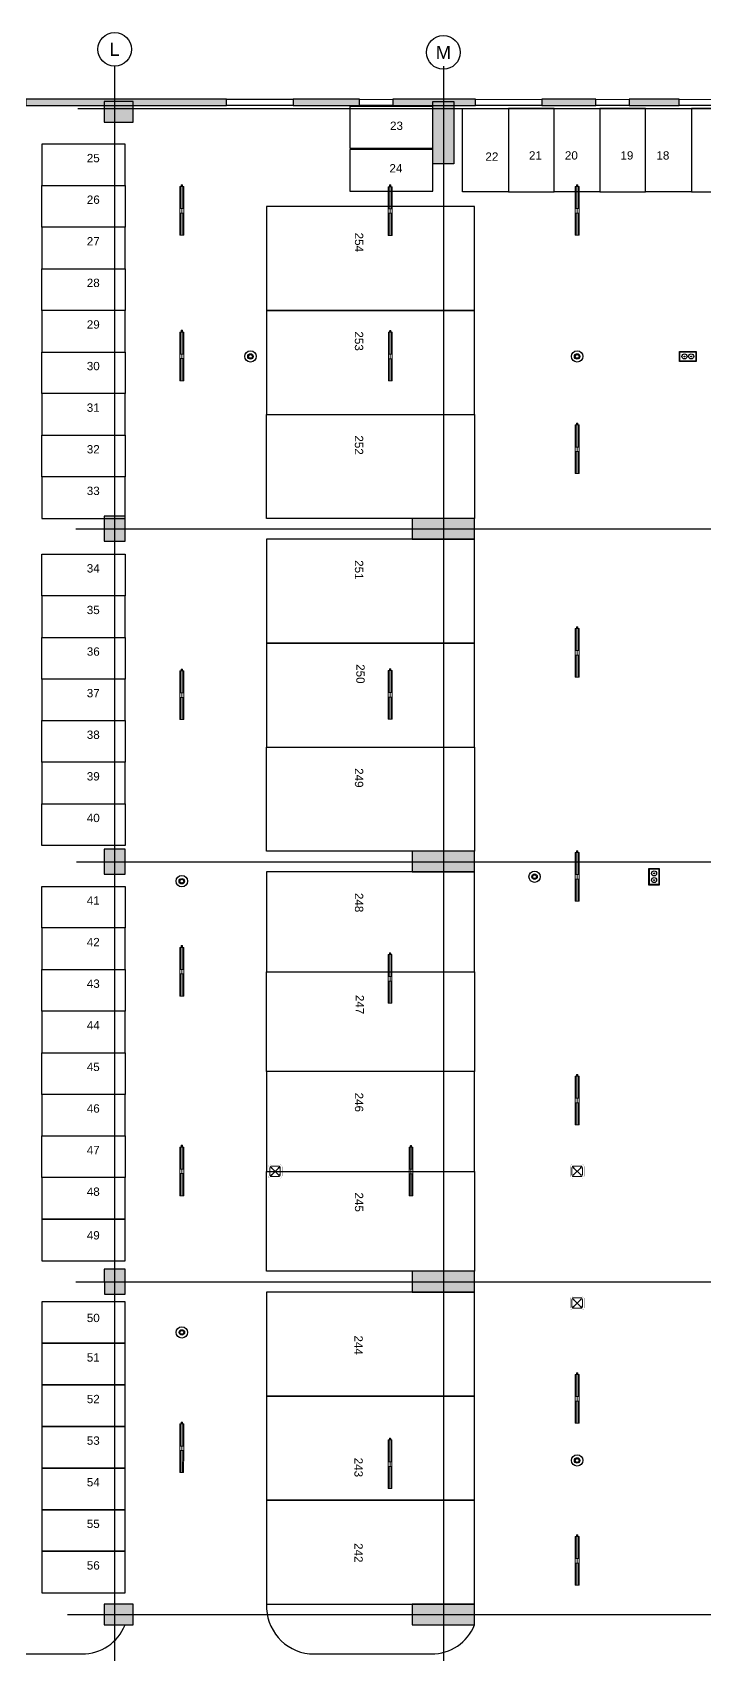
# Model space of a CAD drawing. Header units: metres. Extents: x 86 to 375, y -25 to 177.
# Drawn here: x 133.86 to 150.01, y 50.74 to 89.74 of the extents above; entities that cross this region are included whole.
import ezdxf
from ezdxf.enums import TextEntityAlignment as Align

# ---------------------------------------------------------------- set-up
doc = ezdxf.new("R2010")
doc.units = ezdxf.units.M
doc.linetypes.add('LÍNEAS_OCULTASX2', pattern=[0.75, 0.5, -0.25])
for name, color, linetype, lineweight in [('-CN-GYD-ILUMINACIÓN', 3, 'Continuous', 20), ('-CN-GYD-TUBERÍA TOMACORRIENTE PVC', 86, 'Continuous', 18), ('Textos 1', 7, 'Continuous', 25)]:
    doc.layers.add(name, color=color, linetype=linetype, lineweight=lineweight)
doc.layers.add('-CN-GYD-VENTANA GRAFICA', color=7, linetype='Continuous', lineweight=5, true_color=0xa953a0)
for name, color, linetype in [('A_CIRCULO DE EJES', 252, 'Continuous'), ('GG_EMERGENCIA 03', 1, 'Continuous'), ('GG_PISO 2', 8, 'Continuous'), ('suiches', 3, 'Continuous')]:
    doc.layers.add(name, color=color, linetype=linetype)
doc.styles.add('A_TEXT1', font='arial.ttf')
doc.styles.get("Standard").update_dxf_attribs({"font": 'arial.ttf'})
pattern_1 = [(270, (73.633, -1.35), (10.40324, -6.00631), [1.50158, -10.51105]), (360, (73.6335, -2.101), (10.40324, 6.00631), [0.75079, -20.05569]), (360, (73.6335, -2.289), (10.40324, 6.00631), [0.60063, -20.20584]), (360, (73.6335, -1.9134), (10.40324, 6.00631), [0.60063, -20.20584]), (330, (73.633, -2.477), (10.40324, 6.00631), [0.4805, -11.53212]), (30, (73.633, -1.726), (4e-09, 12.01262), [0.4805, -11.53212])]
pattern_2 = [(135, (0.0614115, 0.1), (-0.00112253, -0.00112253), [])]

# ---------------------------------------------------------------- blocks, each defined once
blk = doc.blocks.new('GG_HERMETICA')
h = blk.add_hatch()
h.set_pattern_fill('SWAMP', color=252, scale=0.472938, angle=270)
h.set_pattern_definition(pattern_1)
h.paths.add_polyline_path([(-20, -30), (-20, 17), (-550, 17), (-550, -30)])
h = blk.add_hatch()
h.set_pattern_fill('SWAMP', color=252, scale=0.472938, angle=270)
h.set_pattern_definition(pattern_1)
h.paths.add_polyline_path([(620, -30), (620, 17), (90, 17), (90, -30)])
at = {"layer": '-CN-GYD-ILUMINACIÓN', "color": 1, "extrusion": (0, 0, -1)}
for p, q in [((-550, -53), (-550, 40)), ((-550, 40), (-525, 40)), ((-525, 40), (-20, 40)), ((90, 40), (620, 40)), ((620, 40), (620, -53)), ((-20, -53), (-550, -53)), ((594, -53), (90, -53)), ((620, -53), (594, -53))]:
    blk.add_line(p, q, dxfattribs=at)
at = {"layer": '-CN-GYD-ILUMINACIÓN', "color": 1}
for p, q in [((90, 40), (-20, 40)), ((-20, 40), (-20, -53)), ((90, -53), (90, 40)), ((622, 6), (620, 6)), ((620, 6), (620, -6)), ((622, 10), (623, 11)), ((622, 8), (622, 10)), ((622, 7), (622, 8)), ((622, 5), (622, 7)), ((622, -6), (622, 6)), ((623, 4), (622, 5)), ((622, -3), (623, 1)), ((623, 11), (623, 11)), ((623, 11), (630, 11)), ((623, 1), (623, 4)), ((623, 1), (623, 1)), ((630, 11), (630, 6)), ((630, 6), (631, 6)), ((631, 6), (631, 9)), ((631, 9), (639, 9)), ((639, 9), (639, 6)), ((639, 6), (640, 6)), ((640, 10), (650, 10)), ((640, 6), (640, 10)), ((650, 10), (652, 8)), ((652, 8), (656, 8)), ((656, 8), (658, 8)), ((658, 8), (661, 5)), ((661, 5), (661, -6)), ((-20, -6), (90, -6)), ((620, -19), (620, -6)), ((622, -19), (620, -19)), ((622, -6), (622, -3)), ((622, -6), (622, -9)), ((622, -6), (622, -19)), ((622, -9), (623, -13)), ((623, -17), (622, -18)), ((622, -18), (622, -19)), ((622, -19), (622, -21)), ((622, -21), (622, -22)), ((622, -22), (623, -24)), ((623, -13), (623, -14)), ((623, -14), (623, -17)), ((623, -24), (623, -24)), ((623, -24), (630, -24)), ((630, -24), (630, -19)), ((630, -19), (631, -19)), ((631, -19), (631, -22)), ((631, -22), (639, -22)), ((639, -22), (639, -19)), ((639, -19), (640, -19)), ((640, -19), (640, -22)), ((640, -22), (650, -22)), ((650, -22), (652, -20)), ((652, -20), (656, -20)), ((656, -20), (658, -20)), ((658, -20), (661, -17)), ((661, -17), (661, -6))]:
    blk.add_line(p, q, dxfattribs=at)
for points in [[(623, 4), (630, 4)], [(623, 1), (630, 1)], [(629, 11), (629, 4), (629, 1), (629, -6)], [(630, 6), (630, -6)], [(631, 6), (631, -6)], [(639, 2), (631, 2)], [(639, 6), (639, -6)], [(640, 6), (640, -6)], [(640, 1), (650, 1), (650, 3), (640, 3)], [(650, 3), (652, 5)], [(650, 1), (652, -3)], [(652, 8), (652, -6)], [(-20, -53), (90, -53)], [(623, -14), (630, -14)], [(623, -17), (630, -17)], [(629, -24), (629, -17), (629, -14), (629, -6)], [(630, -19), (630, -6)], [(631, -19), (631, -6)], [(639, -15), (631, -15)], [(639, -19), (639, -6)], [(640, -19), (640, -6)], [(640, -14), (650, -14), (650, -15), (640, -15)], [(650, -14), (652, -10)], [(650, -15), (652, -17)], [(652, -20), (652, -6)]]:
    blk.add_lwpolyline(points, dxfattribs=at)
at = {"color": 1}
for points in [[(-20, 17), (-20, -30), (-550, -30), (-550, 17)], [(620, 17), (620, -30), (90, -30), (90, 17)]]:
    blk.add_lwpolyline(points, close=True, dxfattribs=at)
blk = doc.blocks.new('O6C20-MDW')
at = {"layer": 'suiches'}
for radius in [129, 62.1, 43.1]:
    blk.add_circle((63166, 32657), radius, dxfattribs=at)
blk = doc.blocks.new('Caja de paso')
at = {"layer": '-CN-GYD-TUBERÍA TOMACORRIENTE PVC', "const_width": 0.00173}
blk.add_lwpolyline([(-0.111, 0.067), (-0.111, -0.067, 0.414214), (-0.067, -0.111), (0.067, -0.111, 0.414214), (0.111, -0.067), (0.111, 0.067, 0.414214), (0.067, 0.111), (-0.067, 0.111, 0.414214)], format="xyb", close=True, dxfattribs=at)
at = {"layer": '-CN-GYD-TUBERÍA TOMACORRIENTE PVC'}
blk.add_lwpolyline([(-0.057, -0.082), (0.057, -0.082, 0.414214), (0.082, -0.057), (0.082, 0.057, 0.414214), (0.057, 0.082), (-0.057, 0.082, 0.414214), (-0.082, 0.057), (-0.082, -0.057, 0.414214)], format="xyb", close=True, dxfattribs=at)
at = {"layer": '-CN-GYD-TUBERÍA TOMACORRIENTE PVC', "linetype": 'LÍNEAS_OCULTASX2'}
for points in [[(-0.057, 0.057), (0.057, -0.057)], [(0.057, 0.057), (-0.057, -0.057)]]:
    blk.add_lwpolyline(points, dxfattribs=at)
at = {"layer": '-CN-GYD-TUBERÍA TOMACORRIENTE PVC'}
for centre in [(-0.057, 0.057), (0.057, 0.057), (-0.057, -0.057), (0.057, -0.057)]:
    blk.add_circle(centre, 0.00665, dxfattribs=at)
blk = doc.blocks.new('A_B_Eje')
at = {"layer": 'A_CIRCULO DE EJES', "ltscale": 1.5}
blk.add_circle((0, 0), 0.0045, dxfattribs=at)
at = {"layer": 'A_CIRCULO DE EJES', "ltscale": 1.5, "style": 'A_TEXT1'}
blk.add_attdef('EJE', text='', height=0.0035, dxfattribs=at).set_placement((0, 0), align=Align.MIDDLE_CENTER)
blk = doc.blocks.new('A$Cc7fbbbd8')
at = {"layer": 'GG_EMERGENCIA 03', "ltscale": 0.3}
h = blk.add_hatch(dxfattribs=at)
h.set_pattern_fill('ANSI31', color=256, scale=0.0005, angle=90)
h.set_pattern_definition(pattern_2)
edge = h.paths.add_edge_path()
edge.add_arc((0.061, 0.14), 0.00475, 0, 360)
h = blk.add_hatch(dxfattribs=at)
h.set_pattern_fill('ANSI31', color=256, scale=0.0005, angle=90)
h.set_pattern_definition(pattern_2)
edge = h.paths.add_edge_path()
edge.add_arc((0.061, 0.06), 0.00475, 0, 360)
for points in [[(0, 0), (0, 0.2), (0.123, 0.2), (0.123, 0)], [(0.005, 0.005), (0.005, 0.195), (0.118, 0.195), (0.118, 0.005)]]:
    blk.add_lwpolyline(points, close=True, dxfattribs=at)
for centre, radius in [((0.061, 0.14), 0.0305), ((0.061, 0.06), 0.0305), ((0.061, 0.14), 0.00475), ((0.061, 0.06), 0.00475)]:
    blk.add_circle(centre, radius, dxfattribs=at)

msp = doc.modelspace()

# ---------------------------------------------------------------- hatches: boundary and pattern name
at = {"layer": 'GG_PISO 2', "ltscale": 0.03}
h = msp.add_hatch(color=256, dxfattribs=at)
h.dxf.hatch_style = 1
h.paths.add_polyline_path([(168.52, 42.282), (167.587, 42.282), (167.587, 42.132), (168.52, 42.132)])
h.paths.add_polyline_path([(169.582, 44.982), (169.582, 41.544), (169.732, 41.544), (169.733, 44.982)])
h.paths.add_polyline_path([(169.52, 42.282), (169.582, 42.282), (169.582, 42.132), (169.52, 42.132)])
h.paths.add_polyline_path([(166.087, 42.282), (161.536, 42.282), (161.536, 42.132), (166.087, 42.132)])
h.paths.add_polyline_path([(164.386, 42.096), (164.386, 42.132), (164.236, 42.132), (164.236, 42.096)])
h.paths.add_polyline_path([(164.387, 39.769), (164.237, 39.769), (164.236, 41.094), (164.386, 41.094)])
h.paths.add_polyline_path([(164.236, 40.121), (164.236, 40.271), (163.603, 40.272), (163.603, 40.122)])
h.paths.add_polyline_path([(162.149, 40.121), (162.149, 40.271), (162.803, 40.272), (162.803, 40.122)])
h.paths.add_polyline_path([(160.785, 40.122), (160.785, 40.272), (161.349, 40.272), (161.349, 40.122)])
h.paths.add_polyline_path([(161.088, 39.769), (160.938, 39.769), (160.938, 40.122), (161.088, 40.122)])
h.paths.add_polyline_path([(162.737, 39.769), (162.587, 39.769), (162.587, 40.121), (162.737, 40.121)])
h.paths.add_polyline_path([(157.293, 40.171), (157.293, 40.321), (159.485, 40.321), (159.485, 40.171)])
h.paths.add_polyline_path([(157.144, 39.109), (157.142, 42.282), (157.292, 42.281), (157.292, 42.131), (157.293, 42.131), (157.294, 39.109)])
h.paths.add_polyline_path([(158.045, 39.769), (157.895, 39.769), (158.045, 39.769)])
h.paths.add_polyline_path([(157.146, 44.983), (157.141, 43.182), (157.291, 43.182), (157.296, 44.983)])
h.paths.add_polyline_path([(161.686, 42.282), (161.536, 42.282), (161.536, 43.284), (159.633, 43.284), (159.635, 42.282), (159.485, 42.282), (159.483, 43.433), (160.435, 43.433), (160.435, 44.982), (160.585, 44.982), (160.585, 43.433), (161.536, 43.433), (161.536, 44.982), (161.686, 44.982)])
h.paths.add_polyline_path([(162.486, 42.282), (162.636, 42.282), (162.636, 42.282)])
h.paths.add_polyline_path([(157.146, 44.982), (174.735, 44.982), (174.735, 45.132), (157.146, 45.132)])
h.paths.add_polyline_path([(178.43, 44.982), (176.533, 44.982), (176.533, 45.132), (178.43, 45.132)])
h.paths.add_polyline_path([(178.58, 87.982), (178.43, 87.982), (178.43, 37.199), (176.841, 37.199), (176.841, 39.212), (177.431, 39.213), (177.431, 39.363), (176.69, 39.363), (176.691, 35.599), (177.493, 35.599), (177.493, 35.749), (176.841, 35.749), (176.841, 37.049), (178.43, 37.049), (178.43, 34.257), (178.58, 34.257)])
h.paths.add_polyline_path([(157.946, 36.217), (157.972, 36.067), (157.294, 36.067), (157.294, 33.847), (157.144, 33.847), (157.144, 36.217)])
h.paths.add_polyline_path([(160.482, 36.217), (160.511, 36.067), (158.948, 36.067), (158.976, 36.217)])
h.paths.add_polyline_path([(162.7, 36.217), (162.728, 36.067), (161.485, 36.067), (161.513, 36.217)])
h.paths.add_polyline_path([(162.037, 33.847), (162.187, 33.847), (162.187, 33.873), (162.187, 36.067), (162.037, 36.067), (162.037, 33.873)])
h.paths.add_polyline_path([(163.739, 36.217), (163.713, 36.067), (164.336, 36.067), (164.336, 33.847), (164.487, 33.847), (164.487, 36.217)])
h.paths.add_polyline_path([(157.144, 33.697), (164.487, 33.697), (164.487, 33.847), (157.144, 33.847)])
h.paths.add_polyline_path([(138.525, 87.983), (138.525, 88.133), (133.699, 88.132), (133.699, 87.982)])
h.paths.add_polyline_path([(167.995, 84.827), (167.845, 84.827), (167.845, 87.982), (167.995, 87.982)])
h.paths.add_polyline_path([(167.133, 84.977), (166.983, 84.977), (166.983, 86.582), (167.133, 86.582)])
h.paths.add_polyline_path([(159.485, 84.827), (159.485, 84.977), (167.845, 84.977), (167.845, 84.827)])
h.paths.add_polyline_path([(166.983, 87.632), (166.983, 87.782)])
h.paths.add_polyline_path([(159.635, 85.974), (159.485, 85.974), (159.485, 86.582), (159.635, 86.582)])
h.paths.add_polyline_path([(159.635, 85.974), (159.485, 85.974), (159.485, 86.582), (159.635, 86.582)], flags=16)
h.paths.add_polyline_path([(159.635, 85.974), (159.485, 85.974), (159.485, 86.582), (159.635, 86.582)], flags=17)
h.paths.add_polyline_path([(164.236, 39.769), (164.237, 39.109), (162.737, 39.109), (162.737, 39.769), (162.587, 39.769), (162.587, 39.109), (161.088, 39.109), (161.088, 39.769), (160.938, 39.769), (160.938, 39.109), (157.144, 39.109), (157.144, 38.959), (164.387, 38.959), (164.387, 39.769)])
at = {"layer": 'GG_PISO 2'}
h = msp.add_hatch(color=256, dxfattribs=at)
h.paths.add_polyline_path([(136.284, 87.582), (136.284, 88.082), (135.585, 88.082), (135.585, 87.582)])
h.paths.add_polyline_path([(178.581, 87.582), (178.581, 88.082), (177.88, 88.082), (177.88, 87.582)])
h.paths.add_polyline_path([(171.882, 87.582), (171.882, 88.082), (171.182, 88.082), (171.182, 87.582)])
h.paths.add_polyline_path([(151.485, 86.582), (150.985, 86.582), (150.985, 88.082), (151.485, 88.082)])
h.paths.add_polyline_path([(143.985, 86.582), (143.485, 86.582), (143.485, 88.082), (143.985, 88.082)])
h.paths.add_polyline_path([(167.483, 86.582), (166.983, 86.582), (166.983, 88.082), (167.483, 88.082)])
h.paths.add_polyline_path([(159.985, 86.582), (159.485, 86.582), (159.485, 88.082), (159.985, 88.082)])
h.paths.add_polyline_path([(136.084, 77.507), (136.084, 78.107), (135.584, 78.107), (135.585, 77.507)])
h.paths.add_polyline_path([(178.581, 77.507), (178.581, 78.107), (178.081, 78.107), (178.081, 77.507)])
h.paths.add_polyline_path([(171.78, 77.557), (171.78, 78.057), (171.081, 78.057), (171.081, 77.557)])
h.paths.add_polyline_path([(167.983, 78.057), (167.983, 77.557), (166.483, 77.557), (166.483, 78.057)])
h.paths.add_polyline_path([(151.985, 78.057), (151.985, 77.557), (150.485, 77.557), (150.485, 78.057)])
h.paths.add_polyline_path([(158.985, 78.057), (158.985, 77.557), (160.485, 77.557), (160.485, 78.057)])
h.paths.add_polyline_path([(142.985, 78.057), (142.985, 77.557), (144.485, 77.557), (144.485, 78.057)])
h.paths.add_polyline_path([(136.084, 69.507), (136.084, 70.107), (135.585, 70.107), (135.585, 69.507)])
h.paths.add_polyline_path([(178.581, 69.507), (178.581, 70.107), (178.081, 70.107), (178.081, 69.507)])
h.paths.add_polyline_path([(171.78, 69.557), (171.78, 70.057), (171.181, 70.057), (171.181, 69.557)])
h.paths.add_polyline_path([(167.983, 70.057), (167.983, 69.557), (166.483, 69.557), (166.483, 70.057)])
h.paths.add_polyline_path([(151.985, 70.057), (151.985, 69.557), (150.485, 69.557), (150.485, 70.057)])
h.paths.add_polyline_path([(158.985, 70.057), (158.985, 69.557), (160.485, 69.557), (160.485, 70.057)])
h.paths.add_polyline_path([(142.985, 70.057), (142.985, 69.557), (144.485, 69.557), (144.485, 70.057)])
h.paths.add_polyline_path([(136.087, 59.407), (136.084, 60.007), (135.585, 60.007), (135.588, 59.407)])
h.paths.add_polyline_path([(178.58, 59.407), (178.581, 60.007), (178.081, 60.007), (178.08, 59.407)])
h.paths.add_polyline_path([(171.78, 59.457), (171.78, 59.957), (171.181, 59.957), (171.181, 59.457)])
h.paths.add_polyline_path([(167.983, 59.957), (167.983, 59.457), (166.483, 59.457), (166.483, 59.957)])
h.paths.add_polyline_path([(151.985, 59.957), (151.985, 59.457), (150.485, 59.457), (150.485, 59.957)])
h.paths.add_polyline_path([(158.985, 59.957), (158.985, 59.457), (160.485, 59.457), (160.485, 59.957)])
h.paths.add_polyline_path([(142.985, 59.957), (142.985, 59.457), (144.485, 59.457), (144.485, 59.957)])
h.paths.add_polyline_path([(178.581, 51.412), (178.581, 52.007), (178.08, 52.007), (178.081, 51.412)])
h.paths.add_polyline_path([(171.881, 51.457), (171.881, 51.957), (171.182, 51.957), (171.182, 51.457)])
h.paths.add_polyline_path([(136.284, 51.457), (136.284, 51.957), (135.585, 51.957), (135.585, 51.457)])
h.paths.add_polyline_path([(167.983, 51.957), (167.983, 51.457), (166.483, 51.457), (166.483, 51.957)])
h.paths.add_polyline_path([(151.985, 51.957), (151.985, 51.457), (150.485, 51.457), (150.485, 51.957)])
h.paths.add_polyline_path([(158.985, 51.957), (158.985, 51.457), (160.485, 51.457), (160.485, 51.957)])
h.paths.add_polyline_path([(142.985, 51.957), (142.985, 51.457), (144.485, 51.457), (144.485, 51.957)])
h.paths.add_polyline_path([(178.577, 41.732), (178.581, 42.332), (178.081, 42.332), (178.076, 41.732)])
h.paths.add_polyline_path([(171.881, 41.782), (171.881, 42.282), (171.182, 42.282), (171.182, 41.782)])
h.paths.add_polyline_path([(159.985, 40.171), (159.985, 42.282), (159.485, 42.282), (159.485, 40.171)])
h.paths.add_polyline_path([(136.284, 41.782), (136.284, 42.282), (135.585, 42.282), (135.585, 41.782)])
h.paths.add_polyline_path([(166.087, 42.282), (167.587, 42.282), (167.587, 41.782), (166.087, 41.782)])
h.paths.add_polyline_path([(143.985, 40.782), (143.985, 42.282), (143.485, 42.282), (143.485, 40.782)])
h.paths.add_polyline_path([(151.485, 40.782), (151.485, 42.282), (150.985, 42.282), (150.985, 40.782)])
h.paths.add_polyline_path([(178.581, 33.757), (178.581, 34.257), (177.881, 34.257), (177.881, 33.757)])
h.paths.add_polyline_path([(171.981, 33.757), (171.981, 34.257), (171.281, 34.257), (171.281, 33.757)])
h.paths.add_polyline_path([(136.285, 33.757), (136.285, 34.257), (135.585, 34.257), (135.585, 33.757)])
h.paths.add_polyline_path([(166.983, 33.757), (166.983, 36.157), (167.483, 36.157), (167.483, 33.757)])
h.paths.add_polyline_path([(159.485, 36.157), (159.485, 33.757), (159.985, 33.757), (159.985, 36.157)])
h.paths.add_polyline_path([(150.985, 36.157), (150.985, 33.757), (151.485, 33.757), (151.485, 36.157)])
h.paths.add_polyline_path([(143.985, 36.157), (143.985, 33.757), (143.485, 33.757), (143.485, 36.157)])
at = {"layer": 'GG_PISO 2', "ltscale": 0.03}
h = msp.add_hatch(color=256, dxfattribs=at)
h.dxf.hatch_style = 1
h.paths.add_polyline_path([(178.58, 87.982), (178.58, 88.132)], flags=17)
h.paths.add_polyline_path([(178.58, 87.982), (178.58, 88.132), (177.139, 88.132), (177.147, 87.982), (176.347, 87.982), (176.347, 88.132), (174.348, 88.132), (174.348, 87.982)])
h.paths.add_polyline_path([(172.748, 87.982), (172.748, 88.132), (170.852, 88.132), (170.852, 87.982)])
h.paths.add_polyline_path([(170.052, 87.982), (170.052, 88.132), (169.249, 88.132), (169.249, 87.982)])
h.paths.add_polyline_path([(168.049, 87.983), (168.049, 88.133), (159.002, 88.132), (159.002, 87.982)])
h.paths.add_polyline_path([(158.202, 87.982), (158.202, 88.132), (157.398, 88.132), (157.398, 87.982)])
h.paths.add_polyline_path([(155.798, 87.981), (155.798, 88.131), (153.802, 88.132), (153.802, 87.982)])
h.paths.add_polyline_path([(152.601, 87.982), (152.601, 88.132), (150.603, 88.132), (150.603, 87.982)])
h.paths.add_polyline_path([(149.403, 87.982), (149.403, 88.132), (148.201, 88.132), (148.201, 87.982)])
h.paths.add_polyline_path([(147.401, 87.982), (147.401, 88.132), (146.104, 88.132), (146.104, 87.982)])
h.paths.add_polyline_path([(144.504, 87.982), (144.504, 88.132), (142.52, 88.132), (142.52, 87.982)])
h.paths.add_polyline_path([(141.72, 87.982), (141.72, 88.132), (140.125, 88.132), (140.125, 87.982)])

# ---------------------------------------------------------------- linework, layer by layer
at = {"layer": 'GG_PISO 2'}
for p, q in [((135.835, 88.929), (135.835, 30.845)), ((143.735, 88.929), (143.735, 30.792)), ((134.949, 87.907), (179.217, 87.907)), ((134.906, 77.807), (179.217, 77.807)), ((134.922, 69.798), (179.232, 69.798)), ((134.906, 59.707), (179.217, 59.707)), ((134.706, 51.707), (179.217, 51.707)), ((128.687, 50.757), (135.048, 50.757)), ((140.521, 50.757), (143.448, 50.757))]:
    msp.add_line(p, q, dxfattribs=at)
for points in [[(138.525, 87.982), (138.525, 88.132), (133.699, 88.132), (133.699, 87.982)], [(138.525, 87.982), (138.525, 88.132), (133.699, 88.132), (133.699, 87.982)], [(136.284, 87.582), (136.284, 88.082), (135.585, 88.082), (135.585, 87.582)], [(138.525, 88.132), (140.125, 88.132), (140.125, 87.982), (138.525, 87.984)], [(141.72, 87.982), (141.72, 88.132), (140.125, 88.132), (140.125, 87.982)], [(141.485, 87.957), (141.485, 86.957), (143.485, 86.957), (143.485, 87.957)], [(141.72, 88.131), (142.52, 88.132), (142.52, 87.982), (141.72, 87.983)], [(144.504, 87.982), (144.504, 88.132), (142.52, 88.132), (142.52, 87.982)], [(143.985, 86.582), (143.485, 86.582), (143.485, 88.082), (143.985, 88.082)], [(144.197, 87.907), (145.297, 87.907), (145.297, 85.907), (144.197, 85.907)], [(144.504, 88.131), (146.104, 88.132), (146.104, 87.982), (144.504, 87.983)], [(146.397, 87.907), (145.297, 87.907), (145.297, 85.907), (146.397, 85.907)], [(147.401, 87.982), (147.401, 88.132), (146.104, 88.132), (146.104, 87.982)], [(146.397, 87.907), (147.496, 87.907), (147.496, 85.907), (146.397, 85.907)], [(147.401, 88.131), (148.201, 88.132), (148.201, 87.982), (147.401, 87.983)], [(148.596, 87.907), (147.496, 87.907), (147.496, 85.907), (148.596, 85.907)], [(149.403, 87.982), (149.403, 88.132), (148.201, 88.132), (148.201, 87.982)], [(148.596, 87.907), (149.696, 87.907), (149.696, 85.907), (148.596, 85.907)], [(149.403, 88.131), (150.603, 88.132), (150.603, 87.982), (149.403, 87.983)], [(150.796, 87.907), (149.696, 87.907), (149.696, 85.907), (150.796, 85.907)], [(134.085, 87.057), (134.085, 86.057), (136.085, 86.057), (136.085, 87.057)], [(141.485, 86.926), (141.485, 85.926), (143.485, 85.926), (143.485, 86.926)], [(134.085, 85.057), (134.085, 86.057), (136.085, 86.057), (136.085, 85.057)], [(139.485, 83.057), (144.485, 83.057), (144.485, 85.557), (139.485, 85.557)], [(134.085, 85.057), (134.085, 84.057), (136.085, 84.057), (136.085, 85.057)], [(134.085, 83.057), (134.085, 84.057), (136.085, 84.057), (136.085, 83.057)], [(134.085, 83.057), (134.085, 82.057), (136.085, 82.057), (136.085, 83.057)], [(139.485, 80.557), (144.485, 80.557), (144.485, 83.057), (139.485, 83.057)], [(134.085, 81.057), (134.085, 82.057), (136.085, 82.057), (136.085, 81.057)], [(134.085, 81.057), (134.085, 80.057), (136.085, 80.057), (136.085, 81.057)], [(139.485, 80.557), (144.485, 80.557), (144.485, 78.057), (139.485, 78.057)], [(134.085, 79.057), (134.085, 80.057), (136.085, 80.057), (136.085, 79.057)], [(134.085, 79.057), (134.085, 78.057), (136.085, 78.057), (136.085, 79.057)], [(136.084, 77.507), (136.084, 78.107), (135.584, 78.107), (135.585, 77.507)], [(142.985, 78.057), (142.985, 77.557), (144.485, 77.557), (144.485, 78.057)], [(139.485, 75.057), (144.485, 75.057), (144.485, 77.557), (139.485, 77.557)], [(134.085, 76.195), (134.085, 77.195), (136.085, 77.195), (136.085, 76.195)], [(134.085, 76.195), (134.085, 75.195), (136.085, 75.195), (136.085, 76.195)], [(134.085, 74.195), (134.085, 75.195), (136.085, 75.195), (136.085, 74.195)], [(139.485, 72.557), (144.485, 72.557), (144.485, 75.057), (139.485, 75.057)], [(134.085, 74.195), (134.085, 73.195), (136.085, 73.195), (136.085, 74.195)], [(134.085, 72.195), (134.085, 73.195), (136.085, 73.195), (136.085, 72.195)], [(139.485, 72.557), (144.485, 72.557), (144.485, 70.057), (139.485, 70.057)], [(134.085, 72.195), (134.085, 71.195), (136.085, 71.195), (136.085, 72.195)], [(134.085, 70.195), (134.085, 71.195), (136.085, 71.195), (136.085, 70.195)], [(136.084, 69.507), (136.084, 70.107), (135.585, 70.107), (135.585, 69.507)], [(142.985, 70.057), (142.985, 69.557), (144.485, 69.557), (144.485, 70.057)], [(139.485, 67.157), (144.485, 67.157), (144.485, 69.557), (139.485, 69.557)], [(134.085, 68.21), (134.085, 69.21), (136.085, 69.21), (136.085, 68.21)], [(134.085, 68.21), (134.085, 67.21), (136.085, 67.21), (136.085, 68.21)], [(134.085, 66.21), (134.085, 67.21), (136.085, 67.21), (136.085, 66.21)], [(139.485, 67.157), (144.485, 67.157), (144.485, 64.757), (139.485, 64.757)], [(134.085, 66.21), (134.085, 65.21), (136.085, 65.21), (136.085, 66.21)], [(134.085, 64.21), (134.085, 65.21), (136.085, 65.21), (136.085, 64.21)], [(139.485, 62.357), (144.485, 62.357), (144.485, 64.757), (139.485, 64.757)], [(134.085, 64.21), (134.085, 63.21), (136.085, 63.21), (136.085, 64.21)], [(134.085, 62.21), (134.085, 63.21), (136.085, 63.21), (136.085, 62.21)], [(134.085, 62.21), (134.085, 61.21), (136.085, 61.21), (136.085, 62.21)], [(139.485, 62.357), (144.485, 62.357), (144.485, 59.957), (139.485, 59.957)], [(134.085, 61.21), (134.085, 60.21), (136.085, 60.21), (136.085, 61.21)], [(136.087, 59.407), (136.084, 60.007), (135.585, 60.007), (135.588, 59.407)], [(142.985, 59.957), (142.985, 59.457), (144.485, 59.457), (144.485, 59.957)], [(139.485, 56.957), (144.485, 56.957), (144.485, 59.457), (139.485, 59.457)], [(134.085, 59.225), (134.085, 58.225), (136.085, 58.225), (136.085, 59.225)], [(134.085, 58.225), (134.085, 57.225), (136.085, 57.225), (136.085, 58.225)], [(134.085, 57.225), (134.085, 56.225), (136.085, 56.225), (136.085, 57.225)], [(139.485, 54.457), (144.485, 54.457), (144.485, 56.957), (139.485, 56.957)], [(134.085, 56.225), (134.085, 55.225), (136.085, 55.225), (136.085, 56.225)], [(134.085, 55.225), (134.085, 54.225), (136.085, 54.225), (136.085, 55.225)], [(134.085, 54.225), (134.085, 53.225), (136.085, 53.225), (136.085, 54.225)], [(139.485, 51.957), (144.485, 51.957), (144.485, 54.457), (139.485, 54.457)], [(134.085, 53.225), (134.085, 52.225), (136.085, 52.225), (136.085, 53.225)], [(136.284, 51.457), (136.284, 51.957), (135.585, 51.957), (135.585, 51.457)], [(142.985, 51.957), (142.985, 51.457), (144.485, 51.457), (144.485, 51.957)]]:
    msp.add_lwpolyline(points, close=True, dxfattribs=at)
for centre, radius, start, end in [((140.643, 51.91), 1.159, 177.6559, 263.9717), ((135.055, 51.864), 1.107, 269.6463, 338.4347), ((143.455, 51.864), 1.107, 269.6463, 338.4347)]:
    msp.add_arc(centre, radius, start, end, dxfattribs=at)

# ---------------------------------------------------------------- block references
at = {"layer": '-CN-GYD-VENTANA GRAFICA', "xscale": 0.001, "yscale": 0.001, "zscale": 0.001}
for p, rotation in [((137.444, 85.416), 90), ((142.449, 85.411), 90), ((146.943, 85.416), 90), ((137.444, 81.917), 90), ((142.453, 81.916), 90), ((146.945, 79.683), 90), ((146.944, 74.788), 90), ((137.444, 73.77), 90), ((142.45, 73.78), 90), ((146.943, 69.407), 90), ((137.444, 67.124), 90), ((142.447, 66.954), 90), ((146.945, 64.028), 90), ((137.443, 62.324), 90), ((142.95, 62.322), 90), ((146.945, 56.858), 90), ((137.441, 55.666), 89.82314537906309), ((142.447, 55.284), 90), ((146.945, 52.958), 90)]:
    msp.add_blockref('GG_HERMETICA', p, dxfattribs=dict(at, rotation=rotation))
at = {"layer": '-CN-GYD-VENTANA GRAFICA', "linetype": 'Continuous', "ltscale": 10, "xscale": 1.523145158877299, "yscale": 1.523145158877299, "zscale": 1.523145158877299}
for p in [(139.691, 62.358), (146.95, 62.361), (146.95, 59.193)]:
    msp.add_blockref('Caja de paso', p, dxfattribs=at)
ref = msp.add_blockref('A_B_Eje', (135.835, 89.334), dxfattribs=dict(xscale=90, yscale=90, zscale=90))
ref.add_attrib('EJE', 'L', dxfattribs={"color": 7, "ltscale": 1.5, "height": 0.315, "style": 'A_TEXT1'}).set_placement((135.835, 89.334), align=Align.MIDDLE_CENTER)
ref = msp.add_blockref('A_B_Eje', (143.735, 89.26), dxfattribs=dict(xscale=90, yscale=90, zscale=90))
ref.add_attrib('EJE', 'M', dxfattribs={"color": 7, "ltscale": 1.5, "height": 0.315, "style": 'A_TEXT1'}).set_placement((143.735, 89.26), align=Align.MIDDLE_CENTER)
at = {"layer": 'suiches', "lineweight": 0, "xscale": 0.00105193048980394, "yscale": 0.00105193048980394, "zscale": 0.00105193048980394}
for p in [(72.653, 47.598), (80.503, 47.598), (71.003, 34.982), (79.48, 35.09), (71.004, 24.135), (80.503, 21.056)]:
    msp.add_blockref('O6C20-MDW', p, dxfattribs=at)
at = {"layer": 'Textos 1', "xscale": 2, "yscale": 2, "zscale": 2, "rotation": 270}
msp.add_blockref('A$Cc7fbbbd8', (149.41, 82.073), dxfattribs=at)
at = {"layer": 'Textos 1', "xscale": 2, "yscale": 2, "zscale": 2}
msp.add_blockref('A$Cc7fbbbd8', (148.676, 69.242), dxfattribs=at)

# ---------------------------------------------------------------- texts
at = {"layer": 'GG_PISO 2', "char_height": 0.2}
for s, width, insert, attachment_point, rotation in [('23', 0.89145, (142.764, 87.596), 3, 0), ('25', 0.89145, (135.166, 86.819), 1, 360), ('24', 0.89145, (142.75, 86.574), 3, 0), ('22', 0.89145, (145.056, 86.855), 3, 0), ('21', 0.89145, (146.102, 86.883), 3, 0), ('20', 0.89145, (146.655, 86.883), 1, 360), ('19', 0.89145, (148.301, 86.883), 3, 0), ('18', 0.89145, (148.855, 86.883), 1, 360), ('26', 0.89145, (135.166, 85.819), 1, 360), ('27', 0.89145, (135.166, 84.819), 1, 360), ('254', 1.5279, (141.809, 84.927), 1, 270), ('28', 0.89145, (135.166, 83.819), 1, 360), ('29', 0.89145, (135.166, 82.819), 1, 360), ('253', 1.5279, (141.808, 82.552), 1, 270), ('30', 0.89145, (135.166, 81.819), 1, 360), ('31', 0.89145, (135.166, 80.819), 1, 360), ('252', 1.5279, (141.808, 80.052), 1, 270), ('32', 0.89145, (135.166, 79.819), 1, 360), ('33', 0.89145, (135.166, 78.819), 1, 360), ('34', 0.89145, (135.166, 76.956), 1, 360), ('251', 1.5279, (141.809, 77.052), 1, 270), ('35', 0.89145, (135.166, 75.956), 1, 360), ('36', 0.89145, (135.166, 74.956), 1, 360), ('250', 1.5279, (141.843, 74.552), 1, 270), ('37', 0.89145, (135.166, 73.956), 1, 360), ('38', 0.89145, (135.166, 72.956), 1, 360), ('39', 0.89145, (135.166, 71.956), 1, 360), ('249', 1.5279, (141.809, 72.052), 1, 270), ('40', 0.89145, (135.166, 70.956), 1, 360), ('248', 1.5279, (141.809, 69.052), 1, 270), ('41', 0.89145, (135.166, 68.971), 1, 360), ('42', 0.89145, (135.166, 67.971), 1, 360), ('43', 0.89145, (135.166, 66.971), 1, 360), ('247', 1.5279, (141.826, 66.602), 1, 270), ('44', 0.89145, (135.166, 65.971), 1, 360), ('45', 0.89145, (135.166, 64.971), 1, 360), ('46', 0.89145, (135.166, 63.971), 1, 360), ('246', 1.5279, (141.809, 64.252), 1, 270), ('47', 0.89145, (135.166, 62.971), 1, 360), ('48', 0.89145, (135.166, 61.971), 1, 360), ('245', 1.5279, (141.809, 61.852), 1, 270), ('49', 0.89145, (135.166, 60.922), 1, 360), ('50', 0.89145, (135.166, 58.936), 1, 360), ('244', 1.70433, (141.797, 58.414), 1, 270), ('51', 0.89145, (135.166, 57.986), 1, 360), ('52', 0.89145, (135.166, 56.986), 1, 360), ('53', 0.89145, (135.166, 55.986), 1, 360), ('243', 1.70601, (141.797, 55.475), 1, 270), ('54', 0.89145, (135.166, 54.986), 1, 360), ('55', 0.89145, (135.166, 53.986), 1, 360), ('242', 2.00679, (141.797, 53.422), 1, 270), ('56', 0.89145, (135.166, 52.986), 1, 360)]:
    msp.add_mtext_dynamic_manual_height_columns(s, width=width, gutter_width=5, heights=[0], dxfattribs=dict(at, insert=insert, attachment_point=attachment_point, rotation=rotation))

doc.saveas('drawing.dxf')
